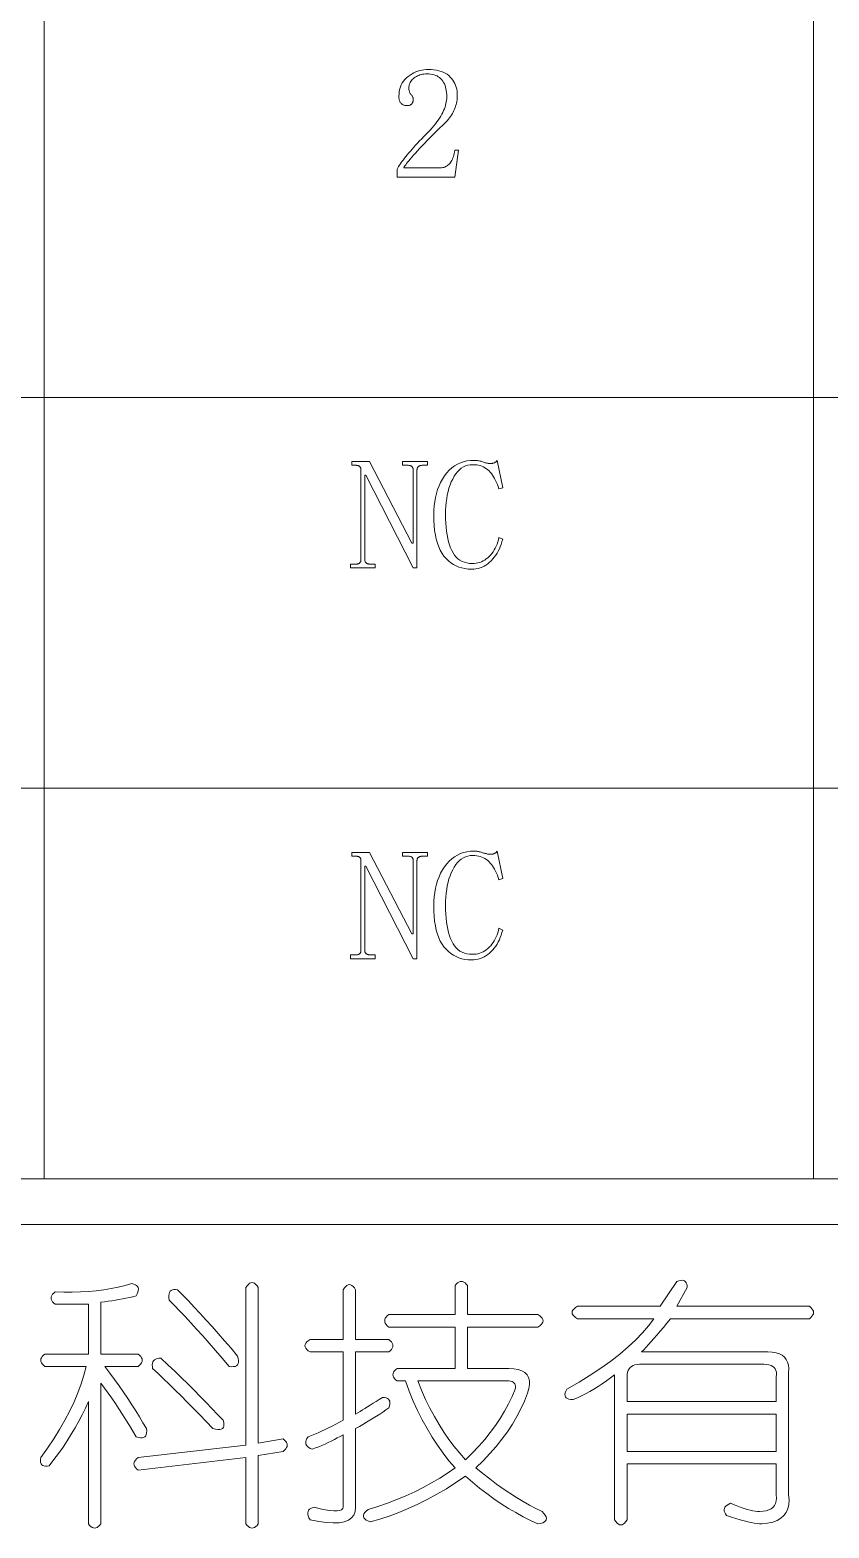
# Model space of a CAD drawing. Extents: x 1 to 297, y 1 to 210.
# Drawn here: x 230.78 to 241.8, y 24.7 to 45.35 of the extents above; entities that cross this region are included whole.
import ezdxf

# ---------------------------------------------------------------- set-up
doc = ezdxf.new("R2010")
doc.units = 0

msp = doc.modelspace()

# ---------------------------------------------------------------- linework, layer by layer
at = {"color": 7, "lineweight": 13}
for p, q in [((230.974, 61.841), (230.974, 29.51)), ((241.585, 61.841), (241.585, 29.51)), ((220.3, 40.287), (295.449, 40.287)), ((220.3, 34.898), (295.449, 34.898)), ((220.3, 29.51), (295.449, 29.51)), ((196.872, 28.882), (295.987, 28.882))]:
    msp.add_line(p, q, dxfattribs=at)
for points in [[(236.528, 44.43), (236.528, 44.46), (236.525, 44.489), (236.522, 44.516), (236.517, 44.542), (236.511, 44.566), (236.504, 44.589), (236.495, 44.61), (236.484, 44.63), (236.473, 44.648), (236.46, 44.665), (236.445, 44.681), (236.429, 44.695), (236.412, 44.707), (236.394, 44.718), (236.374, 44.727), (236.353, 44.734), (236.33, 44.74), (236.306, 44.744), (236.281, 44.746), (236.254, 44.747), (236.234, 44.746), (236.214, 44.745), (236.195, 44.742), (236.176, 44.738), (236.159, 44.733), (236.141, 44.727), (236.125, 44.72), (236.109, 44.711), (236.093, 44.702), (236.078, 44.691), (236.064, 44.68), (236.052, 44.668), (236.041, 44.655), (236.032, 44.642), (236.024, 44.628), (236.017, 44.614), (236.012, 44.598), (236.008, 44.583), (236.006, 44.567), (236.005, 44.55), (236.006, 44.54), (236.007, 44.53), (236.008, 44.52), (236.01, 44.511), (236.013, 44.503), (236.016, 44.494), (236.02, 44.486), (236.025, 44.478), (236.03, 44.471), (236.035, 44.464), (236.041, 44.457), (236.046, 44.45), (236.051, 44.443), (236.055, 44.437), (236.058, 44.43), (236.061, 44.423), (236.063, 44.416), (236.064, 44.409), (236.065, 44.402), (236.065, 44.395), (236.065, 44.387), (236.065, 44.379), (236.063, 44.372), (236.062, 44.365), (236.06, 44.358), (236.058, 44.352), (236.055, 44.346), (236.052, 44.341), (236.048, 44.336), (236.044, 44.331), (236.039, 44.327), (236.035, 44.323), (236.029, 44.32), (236.023, 44.317), (236.017, 44.315), (236.011, 44.313), (236.003, 44.312), (235.996, 44.311), (235.988, 44.31), (235.98, 44.31), (235.97, 44.31), (235.96, 44.311), (235.951, 44.312), (235.942, 44.315), (235.934, 44.317), (235.926, 44.321), (235.918, 44.324), (235.911, 44.329), (235.904, 44.334), (235.898, 44.34), (235.893, 44.346), (235.887, 44.353), (235.883, 44.361), (235.879, 44.37), (235.876, 44.379), (235.873, 44.39), (235.871, 44.401), (235.869, 44.412), (235.869, 44.425), (235.868, 44.438), (235.87, 44.473), (235.873, 44.507), (235.88, 44.539), (235.889, 44.569), (235.9, 44.597), (235.915, 44.623), (235.931, 44.648), (235.951, 44.671), (235.972, 44.693), (235.997, 44.713), (236.023, 44.731), (236.049, 44.747), (236.075, 44.761), (236.102, 44.773), (236.13, 44.783), (236.157, 44.792), (236.185, 44.798), (236.213, 44.803), (236.242, 44.806), (236.271, 44.807), (236.311, 44.806), (236.349, 44.803), (236.385, 44.798), (236.419, 44.79), (236.45, 44.781), (236.479, 44.77), (236.507, 44.756), (236.532, 44.741), (236.555, 44.724), (236.575, 44.704), (236.594, 44.683), (236.611, 44.661), (236.626, 44.638), (236.638, 44.614), (236.649, 44.588), (236.658, 44.562), (236.665, 44.535), (236.67, 44.507), (236.673, 44.477), (236.674, 44.447), (236.673, 44.426), (236.672, 44.406), (236.67, 44.385), (236.666, 44.365), (236.662, 44.344), (236.657, 44.323), (236.651, 44.303), (236.644, 44.282), (236.636, 44.262), (236.627, 44.241), (236.617, 44.221), (236.606, 44.2), (236.593, 44.18), (236.58, 44.16), (236.566, 44.14), (236.55, 44.121), (236.533, 44.101), (236.516, 44.082), (236.497, 44.063), (236.477, 44.044), (236.428, 43.997), (236.382, 43.952), (236.338, 43.908), (236.296, 43.866), (236.257, 43.827), (236.22, 43.788), (236.185, 43.752), (236.153, 43.718), (236.123, 43.685), (236.095, 43.654), (236.07, 43.625), (236.047, 43.598), (236.025, 43.573), (236.006, 43.55), (235.989, 43.529), (235.975, 43.51), (235.962, 43.492), (235.951, 43.477), (235.943, 43.464), (235.937, 43.453), (236.443, 43.453), (236.458, 43.453), (236.472, 43.455), (236.486, 43.458), (236.5, 43.462), (236.513, 43.468), (236.526, 43.474), (236.538, 43.482), (236.549, 43.491), (236.561, 43.501), (236.571, 43.513), (236.581, 43.525), (236.59, 43.539), (236.599, 43.554), (236.607, 43.57), (236.614, 43.588), (236.62, 43.606), (236.626, 43.626), (236.631, 43.647), (236.636, 43.669), (236.64, 43.693), (236.691, 43.693), (236.64, 43.324), (235.843, 43.324), (235.843, 43.435), (235.852, 43.451), (235.862, 43.468), (235.873, 43.486), (235.886, 43.504), (235.899, 43.523), (235.914, 43.543), (235.93, 43.564), (235.947, 43.586), (235.965, 43.609), (235.984, 43.633), (236.004, 43.657), (236.026, 43.682), (236.049, 43.708), (236.073, 43.735), (236.099, 43.763), (236.125, 43.792), (236.153, 43.822), (236.183, 43.852), (236.213, 43.883), (236.245, 43.915), (236.274, 43.944), (236.301, 43.973), (236.326, 44.001), (236.35, 44.029), (236.372, 44.057), (236.392, 44.084), (236.412, 44.111), (236.429, 44.138), (236.445, 44.164), (236.46, 44.19), (236.473, 44.215), (236.484, 44.24), (236.495, 44.265), (236.504, 44.29), (236.511, 44.314), (236.517, 44.338), (236.522, 44.361), (236.525, 44.384), (236.528, 44.407)], [(236.048, 38.278), (236.065, 38.278), (236.065, 39.281), (236.065, 39.288), (236.065, 39.294), (236.064, 39.3), (236.063, 39.306), (236.061, 39.311), (236.059, 39.316), (236.057, 39.321), (236.054, 39.325), (236.051, 39.329), (236.048, 39.333), (236.045, 39.336), (236.04, 39.339), (236.036, 39.341), (236.03, 39.344), (236.025, 39.345), (236.018, 39.347), (236.012, 39.348), (236.004, 39.349), (235.997, 39.35), (235.988, 39.35), (235.92, 39.35), (235.92, 39.401), (236.263, 39.401), (236.263, 39.35), (236.194, 39.35), (236.187, 39.35), (236.181, 39.349), (236.175, 39.348), (236.169, 39.347), (236.163, 39.345), (236.157, 39.344), (236.152, 39.341), (236.147, 39.339), (236.143, 39.336), (236.138, 39.333), (236.134, 39.329), (236.131, 39.325), (236.127, 39.321), (236.125, 39.316), (236.122, 39.311), (236.12, 39.306), (236.119, 39.3), (236.118, 39.294), (236.117, 39.288), (236.117, 39.281), (236.117, 37.935), (236.065, 37.935), (235.414, 39.213), (235.397, 39.213), (235.397, 38.055), (235.397, 38.049), (235.398, 38.042), (235.399, 38.036), (235.4, 38.031), (235.402, 38.025), (235.405, 38.021), (235.407, 38.016), (235.411, 38.012), (235.414, 38.008), (235.418, 38.004), (235.423, 38.001), (235.427, 37.998), (235.432, 37.995), (235.437, 37.993), (235.443, 37.991), (235.449, 37.99), (235.455, 37.988), (235.461, 37.988), (235.467, 37.987), (235.474, 37.987), (235.543, 37.987), (235.543, 37.935), (235.2, 37.935), (235.2, 37.987), (235.268, 37.987), (235.277, 37.987), (235.284, 37.988), (235.292, 37.988), (235.298, 37.99), (235.305, 37.991), (235.31, 37.993), (235.316, 37.995), (235.32, 37.998), (235.325, 38.001), (235.328, 38.004), (235.331, 38.008), (235.334, 38.012), (235.337, 38.016), (235.339, 38.021), (235.341, 38.025), (235.343, 38.031), (235.344, 38.036), (235.345, 38.042), (235.345, 38.049), (235.345, 38.055), (235.345, 39.281), (235.345, 39.288), (235.345, 39.294), (235.344, 39.3), (235.343, 39.306), (235.341, 39.311), (235.339, 39.316), (235.337, 39.321), (235.334, 39.325), (235.331, 39.329), (235.328, 39.333), (235.325, 39.336), (235.32, 39.339), (235.316, 39.341), (235.31, 39.344), (235.305, 39.345), (235.298, 39.347), (235.292, 39.348), (235.284, 39.349), (235.277, 39.35), (235.268, 39.35), (235.217, 39.35), (235.217, 39.401), (235.465, 39.401)], [(236.871, 37.918), (236.824, 37.92), (236.779, 37.926), (236.736, 37.935), (236.695, 37.947), (236.656, 37.963), (236.619, 37.983), (236.583, 38.007), (236.55, 38.034), (236.519, 38.064), (236.49, 38.098), (236.463, 38.136), (236.439, 38.179), (236.418, 38.225), (236.399, 38.275), (236.384, 38.33), (236.371, 38.388), (236.361, 38.451), (236.354, 38.518), (236.35, 38.589), (236.348, 38.664), (236.35, 38.728), (236.354, 38.79), (236.362, 38.849), (236.372, 38.907), (236.386, 38.962), (236.402, 39.015), (236.422, 39.065), (236.444, 39.114), (236.47, 39.16), (236.498, 39.204), (236.529, 39.245), (236.563, 39.281), (236.598, 39.313), (236.635, 39.341), (236.675, 39.365), (236.717, 39.384), (236.761, 39.399), (236.807, 39.41), (236.855, 39.416), (236.905, 39.418), (236.917, 39.418), (236.929, 39.417), (236.941, 39.416), (236.953, 39.415), (236.965, 39.413), (236.977, 39.411), (236.989, 39.408), (237.001, 39.405), (237.013, 39.401), (237.025, 39.397), (237.037, 39.393), (237.049, 39.389), (237.06, 39.386), (237.071, 39.383), (237.081, 39.381), (237.091, 39.379), (237.101, 39.377), (237.11, 39.376), (237.119, 39.376), (237.128, 39.375), (237.135, 39.376), (237.141, 39.376), (237.148, 39.376), (237.154, 39.377), (237.159, 39.378), (237.165, 39.379), (237.17, 39.38), (237.175, 39.381), (237.18, 39.382), (237.184, 39.384), (237.188, 39.386), (237.192, 39.388), (237.196, 39.391), (237.2, 39.394), (237.204, 39.397), (237.208, 39.4), (237.212, 39.404), (237.215, 39.409), (237.219, 39.413), (237.223, 39.418), (237.3, 39.041), (237.248, 39.024), (237.238, 39.056), (237.226, 39.086), (237.214, 39.115), (237.202, 39.142), (237.188, 39.168), (237.174, 39.192), (237.159, 39.214), (237.144, 39.235), (237.128, 39.255), (237.111, 39.273), (237.093, 39.289), (237.075, 39.303), (237.055, 39.316), (237.034, 39.327), (237.013, 39.337), (236.99, 39.345), (236.966, 39.351), (236.941, 39.355), (236.915, 39.357), (236.888, 39.358), (236.853, 39.356), (236.819, 39.35), (236.788, 39.341), (236.757, 39.327), (236.729, 39.309), (236.702, 39.287), (236.676, 39.262), (236.652, 39.232), (236.63, 39.199), (236.61, 39.161), (236.591, 39.121), (236.574, 39.079), (236.559, 39.034), (236.547, 38.988), (236.536, 38.94), (236.527, 38.891), (236.52, 38.839), (236.515, 38.785), (236.512, 38.73), (236.511, 38.673), (236.512, 38.611), (236.515, 38.551), (236.519, 38.495), (236.525, 38.441), (236.533, 38.39), (236.542, 38.341), (236.553, 38.296), (236.566, 38.253), (236.581, 38.213), (236.597, 38.175), (236.615, 38.141), (236.636, 38.111), (236.658, 38.084), (236.683, 38.06), (236.71, 38.04), (236.74, 38.024), (236.771, 38.012), (236.805, 38.003), (236.841, 37.997), (236.88, 37.995), (236.907, 37.996), (236.933, 37.999), (236.958, 38.004), (236.983, 38.011), (237.007, 38.02), (237.03, 38.031), (237.053, 38.044), (237.074, 38.059), (237.095, 38.075), (237.115, 38.094), (237.134, 38.114), (237.152, 38.136), (237.169, 38.159), (237.184, 38.183), (237.198, 38.209), (237.211, 38.235), (237.222, 38.264), (237.232, 38.293), (237.241, 38.324), (237.248, 38.355), (237.3, 38.33), (237.29, 38.294), (237.28, 38.26), (237.267, 38.228), (237.254, 38.196), (237.239, 38.166), (237.222, 38.137), (237.204, 38.109), (237.184, 38.083), (237.163, 38.058), (237.141, 38.034), (237.118, 38.012), (237.093, 37.992), (237.068, 37.975), (237.042, 37.96), (237.016, 37.947), (236.988, 37.937), (236.96, 37.929), (236.931, 37.923), (236.902, 37.919)], [(236.048, 32.89), (236.065, 32.89), (236.065, 33.893), (236.065, 33.899), (236.065, 33.906), (236.064, 33.912), (236.063, 33.917), (236.061, 33.923), (236.059, 33.928), (236.057, 33.932), (236.054, 33.937), (236.051, 33.94), (236.048, 33.944), (236.045, 33.947), (236.04, 33.95), (236.036, 33.953), (236.03, 33.955), (236.025, 33.957), (236.018, 33.958), (236.012, 33.96), (236.004, 33.961), (235.997, 33.961), (235.988, 33.961), (235.92, 33.961), (235.92, 34.013), (236.263, 34.013), (236.263, 33.961), (236.194, 33.961), (236.187, 33.961), (236.181, 33.961), (236.175, 33.96), (236.169, 33.958), (236.163, 33.957), (236.157, 33.955), (236.152, 33.953), (236.147, 33.95), (236.143, 33.947), (236.138, 33.944), (236.134, 33.94), (236.131, 33.937), (236.127, 33.932), (236.125, 33.928), (236.122, 33.923), (236.12, 33.917), (236.119, 33.912), (236.118, 33.906), (236.117, 33.899), (236.117, 33.893), (236.117, 32.547), (236.065, 32.547), (235.414, 33.824), (235.397, 33.824), (235.397, 32.667), (235.397, 32.66), (235.398, 32.654), (235.399, 32.648), (235.4, 32.642), (235.402, 32.637), (235.405, 32.632), (235.407, 32.627), (235.411, 32.623), (235.414, 32.619), (235.418, 32.615), (235.423, 32.612), (235.427, 32.609), (235.432, 32.607), (235.437, 32.604), (235.443, 32.603), (235.449, 32.601), (235.455, 32.6), (235.461, 32.599), (235.467, 32.598), (235.474, 32.598), (235.543, 32.598), (235.543, 32.547), (235.2, 32.547), (235.2, 32.598), (235.268, 32.598), (235.277, 32.598), (235.284, 32.599), (235.292, 32.6), (235.298, 32.601), (235.305, 32.603), (235.31, 32.604), (235.316, 32.607), (235.32, 32.609), (235.325, 32.612), (235.328, 32.615), (235.331, 32.619), (235.334, 32.623), (235.337, 32.627), (235.339, 32.632), (235.341, 32.637), (235.343, 32.642), (235.344, 32.648), (235.345, 32.654), (235.345, 32.66), (235.345, 32.667), (235.345, 33.893), (235.345, 33.899), (235.345, 33.906), (235.344, 33.912), (235.343, 33.917), (235.341, 33.923), (235.339, 33.928), (235.337, 33.932), (235.334, 33.937), (235.331, 33.94), (235.328, 33.944), (235.325, 33.947), (235.32, 33.95), (235.316, 33.953), (235.31, 33.955), (235.305, 33.957), (235.298, 33.958), (235.292, 33.96), (235.284, 33.961), (235.277, 33.961), (235.268, 33.961), (235.217, 33.961), (235.217, 34.013), (235.465, 34.013)], [(236.871, 32.53), (236.824, 32.532), (236.779, 32.537), (236.736, 32.546), (236.695, 32.559), (236.656, 32.575), (236.619, 32.595), (236.583, 32.618), (236.55, 32.645), (236.519, 32.676), (236.49, 32.71), (236.463, 32.748), (236.439, 32.79), (236.418, 32.836), (236.399, 32.887), (236.384, 32.941), (236.371, 33), (236.361, 33.063), (236.354, 33.129), (236.35, 33.2), (236.348, 33.275), (236.35, 33.34), (236.354, 33.401), (236.362, 33.461), (236.372, 33.518), (236.386, 33.573), (236.402, 33.626), (236.422, 33.677), (236.444, 33.725), (236.47, 33.771), (236.498, 33.815), (236.529, 33.856), (236.563, 33.893), (236.598, 33.925), (236.635, 33.953), (236.675, 33.976), (236.717, 33.995), (236.761, 34.01), (236.807, 34.021), (236.855, 34.028), (236.905, 34.03), (236.917, 34.03), (236.929, 34.029), (236.941, 34.028), (236.953, 34.026), (236.965, 34.024), (236.977, 34.022), (236.989, 34.019), (237.001, 34.016), (237.013, 34.012), (237.025, 34.008), (237.037, 34.004), (237.049, 34.001), (237.06, 33.997), (237.071, 33.995), (237.081, 33.992), (237.091, 33.99), (237.101, 33.989), (237.11, 33.988), (237.119, 33.987), (237.128, 33.987), (237.135, 33.987), (237.141, 33.987), (237.148, 33.988), (237.154, 33.988), (237.159, 33.989), (237.165, 33.99), (237.17, 33.991), (237.175, 33.992), (237.18, 33.994), (237.184, 33.995), (237.188, 33.997), (237.192, 34), (237.196, 34.002), (237.2, 34.005), (237.204, 34.008), (237.208, 34.012), (237.212, 34.016), (237.215, 34.02), (237.219, 34.025), (237.223, 34.03), (237.3, 33.653), (237.248, 33.635), (237.238, 33.667), (237.226, 33.698), (237.214, 33.726), (237.202, 33.753), (237.188, 33.779), (237.174, 33.803), (237.159, 33.826), (237.144, 33.847), (237.128, 33.866), (237.111, 33.884), (237.093, 33.9), (237.075, 33.915), (237.055, 33.928), (237.034, 33.939), (237.013, 33.948), (236.99, 33.956), (236.966, 33.962), (236.941, 33.966), (236.915, 33.969), (236.888, 33.97), (236.853, 33.968), (236.819, 33.962), (236.788, 33.952), (236.757, 33.938), (236.729, 33.92), (236.702, 33.899), (236.676, 33.873), (236.652, 33.844), (236.63, 33.81), (236.61, 33.773), (236.591, 33.732), (236.574, 33.69), (236.559, 33.646), (236.547, 33.6), (236.536, 33.552), (236.527, 33.502), (236.52, 33.45), (236.515, 33.397), (236.512, 33.341), (236.511, 33.284), (236.512, 33.222), (236.515, 33.163), (236.519, 33.106), (236.525, 33.052), (236.533, 33.001), (236.542, 32.953), (236.553, 32.907), (236.566, 32.864), (236.581, 32.824), (236.597, 32.787), (236.615, 32.753), (236.636, 32.722), (236.658, 32.695), (236.683, 32.672), (236.71, 32.652), (236.74, 32.636), (236.771, 32.623), (236.805, 32.614), (236.841, 32.609), (236.88, 32.607), (236.907, 32.608), (236.933, 32.611), (236.958, 32.616), (236.983, 32.623), (237.007, 32.632), (237.03, 32.642), (237.053, 32.655), (237.074, 32.67), (237.095, 32.687), (237.115, 32.705), (237.134, 32.726), (237.152, 32.747), (237.169, 32.77), (237.184, 32.795), (237.198, 32.82), (237.211, 32.847), (237.222, 32.875), (237.232, 32.904), (237.241, 32.935), (237.248, 32.967), (237.3, 32.941), (237.29, 32.906), (237.28, 32.872), (237.267, 32.839), (237.254, 32.807), (237.239, 32.777), (237.222, 32.748), (237.204, 32.721), (237.184, 32.694), (237.163, 32.669), (237.141, 32.645), (237.118, 32.623), (237.093, 32.604), (237.068, 32.586), (237.042, 32.571), (237.016, 32.559), (236.988, 32.548), (236.96, 32.54), (236.931, 32.534), (236.902, 32.531)], [(236.815, 28.039), (236.815, 27.639), (237.786, 27.639), (237.812, 27.622), (237.832, 27.605), (237.846, 27.588), (237.855, 27.571), (237.857, 27.554), (237.855, 27.536), (237.846, 27.519), (237.832, 27.502), (237.812, 27.485), (237.786, 27.468), (236.815, 27.468), (236.815, 26.896), (237.386, 26.896), (237.455, 26.893), (237.515, 26.883), (237.565, 26.866), (237.605, 26.842), (237.636, 26.811), (237.657, 26.773), (237.668, 26.728), (237.669, 26.677), (237.661, 26.619), (237.643, 26.554), (237.6, 26.446), (237.551, 26.339), (237.495, 26.233), (237.433, 26.128), (237.365, 26.025), (237.29, 25.923), (237.209, 25.822), (237.122, 25.722), (237.029, 25.623), (236.929, 25.525), (237.025, 25.447), (237.121, 25.373), (237.215, 25.303), (237.308, 25.237), (237.4, 25.175), (237.491, 25.117), (237.581, 25.063), (237.669, 25.013), (237.757, 24.967), (237.843, 24.925), (237.868, 24.898), (237.887, 24.872), (237.898, 24.85), (237.903, 24.829), (237.9, 24.811), (237.891, 24.795), (237.875, 24.781), (237.852, 24.77), (237.823, 24.76), (237.786, 24.754), (237.683, 24.801), (237.581, 24.853), (237.48, 24.909), (237.379, 24.968), (237.279, 25.032), (237.179, 25.1), (237.08, 25.172), (236.981, 25.247), (236.883, 25.327), (236.786, 25.411), (236.655, 25.322), (236.523, 25.239), (236.392, 25.162), (236.26, 25.091), (236.129, 25.025), (235.997, 24.965), (235.866, 24.911), (235.735, 24.862), (235.603, 24.819), (235.472, 24.782), (235.441, 24.794), (235.416, 24.807), (235.397, 24.822), (235.385, 24.837), (235.379, 24.854), (235.379, 24.871), (235.386, 24.89), (235.399, 24.91), (235.418, 24.931), (235.443, 24.954), (235.579, 24.995), (235.711, 25.04), (235.839, 25.089), (235.964, 25.141), (236.086, 25.196), (236.204, 25.255), (236.319, 25.318), (236.431, 25.383), (236.539, 25.452), (236.643, 25.525), (236.559, 25.624), (236.479, 25.728), (236.401, 25.837), (236.328, 25.95), (236.257, 26.068), (236.191, 26.19), (236.127, 26.317), (236.067, 26.448), (236.011, 26.584), (235.957, 26.725), (235.843, 26.725), (235.823, 26.742), (235.807, 26.759), (235.795, 26.776), (235.788, 26.794), (235.786, 26.811), (235.788, 26.828), (235.795, 26.845), (235.807, 26.862), (235.823, 26.879), (235.843, 26.896), (236.643, 26.896), (236.643, 27.468), (235.729, 27.468), (235.708, 27.485), (235.692, 27.502), (235.681, 27.519), (235.674, 27.536), (235.672, 27.554), (235.674, 27.571), (235.681, 27.588), (235.692, 27.605), (235.708, 27.622), (235.729, 27.639), (236.643, 27.639), (236.643, 28.039), (236.66, 28.06), (236.677, 28.076), (236.695, 28.087), (236.712, 28.094), (236.729, 28.096), (236.746, 28.094), (236.763, 28.087), (236.78, 28.076), (236.797, 28.06)], [(239.7, 28.096), (239.727, 28.106), (239.752, 28.111), (239.773, 28.113), (239.792, 28.11), (239.807, 28.104), (239.82, 28.093), (239.83, 28.078), (239.837, 28.06), (239.842, 28.037), (239.843, 28.011), (239.7, 27.754), (241.529, 27.754), (241.549, 27.736), (241.565, 27.719), (241.577, 27.702), (241.584, 27.685), (241.586, 27.668), (241.584, 27.651), (241.577, 27.634), (241.565, 27.616), (241.549, 27.599), (241.529, 27.582), (239.615, 27.582), (239.564, 27.521), (239.516, 27.463), (239.471, 27.409), (239.427, 27.358), (239.386, 27.311), (239.347, 27.267), (239.311, 27.226), (239.276, 27.189), (239.244, 27.155), (239.215, 27.125), (240.957, 27.125), (241.017, 27.122), (241.069, 27.114), (241.115, 27.099), (241.154, 27.079), (241.186, 27.054), (241.211, 27.022), (241.229, 26.985), (241.241, 26.942), (241.245, 26.894), (241.243, 26.839), (241.243, 25.154), (241.25, 25.083), (241.247, 25.019), (241.234, 24.962), (241.211, 24.911), (241.179, 24.868), (241.137, 24.831), (241.085, 24.802), (241.024, 24.779), (240.953, 24.763), (240.872, 24.754), (240.841, 24.755), (240.807, 24.758), (240.768, 24.764), (240.725, 24.772), (240.679, 24.782), (240.628, 24.795), (240.574, 24.81), (240.515, 24.827), (240.453, 24.846), (240.386, 24.868), (240.371, 24.89), (240.361, 24.911), (240.355, 24.931), (240.354, 24.95), (240.357, 24.968), (240.365, 24.984), (240.378, 25), (240.395, 25.014), (240.417, 25.027), (240.443, 25.039), (240.493, 25.018), (240.541, 24.998), (240.587, 24.981), (240.631, 24.966), (240.672, 24.954), (240.711, 24.943), (240.747, 24.935), (240.781, 24.93), (240.813, 24.926), (240.843, 24.925), (240.892, 24.927), (240.935, 24.934), (240.972, 24.946), (241.003, 24.962), (241.029, 24.982), (241.049, 25.007), (241.063, 25.037), (241.072, 25.071), (241.075, 25.11), (241.072, 25.154), (241.072, 25.582), (239.015, 25.582), (239.015, 24.811), (238.997, 24.785), (238.98, 24.765), (238.963, 24.751), (238.946, 24.742), (238.929, 24.739), (238.912, 24.742), (238.895, 24.751), (238.877, 24.765), (238.86, 24.785), (238.843, 24.811), (238.843, 26.811), (238.786, 26.766), (238.729, 26.724), (238.672, 26.684), (238.615, 26.646), (238.557, 26.611), (238.5, 26.578), (238.443, 26.547), (238.386, 26.518), (238.329, 26.492), (238.272, 26.468), (238.24, 26.469), (238.213, 26.474), (238.192, 26.481), (238.176, 26.491), (238.165, 26.504), (238.159, 26.519), (238.158, 26.538), (238.162, 26.559), (238.171, 26.584), (238.186, 26.611), (238.352, 26.708), (238.508, 26.805), (238.654, 26.902), (238.789, 26.999), (238.915, 27.096), (239.029, 27.194), (239.134, 27.291), (239.228, 27.388), (239.312, 27.485), (239.386, 27.582), (238.329, 27.582), (238.303, 27.599), (238.283, 27.616), (238.269, 27.634), (238.26, 27.651), (238.257, 27.668), (238.26, 27.685), (238.269, 27.702), (238.283, 27.719), (238.303, 27.736), (238.329, 27.754), (239.472, 27.754)], [(232.186, 28.068), (232.212, 28.061), (232.234, 28.052), (232.251, 28.04), (232.264, 28.027), (232.272, 28.011), (232.275, 27.992), (232.274, 27.972), (232.268, 27.949), (232.258, 27.924), (232.243, 27.896), (232.197, 27.885), (232.151, 27.875), (232.103, 27.865), (232.056, 27.855), (232.007, 27.846), (231.959, 27.838), (231.909, 27.83), (231.859, 27.823), (231.809, 27.817), (231.757, 27.811), (231.757, 27.096), (232.272, 27.096), (232.292, 27.079), (232.308, 27.062), (232.32, 27.045), (232.327, 27.028), (232.329, 27.011), (232.327, 26.994), (232.32, 26.976), (232.308, 26.959), (232.292, 26.942), (232.272, 26.925), (231.815, 26.925), (231.882, 26.834), (231.947, 26.744), (232.01, 26.656), (232.071, 26.568), (232.129, 26.482), (232.185, 26.397), (232.239, 26.313), (232.29, 26.23), (232.339, 26.148), (232.386, 26.068), (232.39, 26.036), (232.389, 26.008), (232.385, 25.986), (232.377, 25.967), (232.365, 25.954), (232.348, 25.944), (232.328, 25.94), (232.304, 25.94), (232.275, 25.944), (232.243, 25.954), (232.197, 26.033), (232.151, 26.111), (232.103, 26.188), (232.056, 26.264), (232.007, 26.339), (231.959, 26.413), (231.909, 26.486), (231.859, 26.557), (231.809, 26.627), (231.757, 26.696), (231.757, 24.754), (231.74, 24.733), (231.723, 24.717), (231.706, 24.706), (231.689, 24.699), (231.672, 24.696), (231.655, 24.699), (231.637, 24.706), (231.62, 24.717), (231.603, 24.733), (231.586, 24.754), (231.586, 26.439), (231.545, 26.348), (231.5, 26.258), (231.453, 26.168), (231.403, 26.078), (231.35, 25.989), (231.295, 25.901), (231.236, 25.813), (231.175, 25.726), (231.11, 25.64), (231.043, 25.554), (231.016, 25.55), (230.993, 25.549), (230.973, 25.552), (230.956, 25.558), (230.943, 25.568), (230.933, 25.581), (230.927, 25.598), (230.924, 25.618), (230.925, 25.641), (230.929, 25.668), (231.023, 25.799), (231.109, 25.928), (231.189, 26.057), (231.263, 26.184), (231.329, 26.311), (231.388, 26.436), (231.441, 26.56), (231.487, 26.683), (231.525, 26.804), (231.557, 26.925), (230.986, 26.925), (230.965, 26.942), (230.949, 26.959), (230.938, 26.976), (230.931, 26.994), (230.929, 27.011), (230.931, 27.028), (230.938, 27.045), (230.949, 27.062), (230.965, 27.079), (230.986, 27.096), (231.586, 27.096), (231.586, 27.782), (231.129, 27.782), (231.108, 27.799), (231.092, 27.816), (231.081, 27.834), (231.074, 27.851), (231.072, 27.868), (231.074, 27.885), (231.081, 27.902), (231.092, 27.919), (231.108, 27.936), (231.129, 27.954), (231.247, 27.95), (231.363, 27.949), (231.476, 27.952), (231.586, 27.958), (231.693, 27.968), (231.797, 27.981), (231.899, 27.998), (231.997, 28.018), (232.093, 28.041)], [(233.929, 28.011), (233.929, 25.868), (234.272, 25.925), (234.292, 25.908), (234.308, 25.891), (234.32, 25.874), (234.327, 25.856), (234.329, 25.839), (234.327, 25.822), (234.32, 25.805), (234.308, 25.788), (234.292, 25.771), (234.272, 25.754), (233.929, 25.696), (233.929, 24.754), (233.912, 24.733), (233.895, 24.717), (233.877, 24.706), (233.86, 24.699), (233.843, 24.696), (233.826, 24.699), (233.809, 24.706), (233.792, 24.717), (233.775, 24.733), (233.757, 24.754), (233.757, 25.668), (232.272, 25.496), (232.251, 25.514), (232.235, 25.531), (232.224, 25.548), (232.217, 25.565), (232.215, 25.582), (232.217, 25.599), (232.224, 25.616), (232.235, 25.634), (232.251, 25.651), (232.272, 25.668), (233.757, 25.839), (233.757, 28.011), (233.775, 28.036), (233.792, 28.056), (233.809, 28.071), (233.826, 28.079), (233.843, 28.082), (233.86, 28.079), (233.877, 28.071), (233.895, 28.056), (233.912, 28.036)], [(232.815, 27.982), (232.89, 27.906), (232.967, 27.827), (233.045, 27.744), (233.125, 27.658), (233.207, 27.568), (233.291, 27.475), (233.377, 27.378), (233.464, 27.278), (233.553, 27.175), (233.643, 27.068), (233.652, 27.036), (233.657, 27.007), (233.657, 26.983), (233.652, 26.963), (233.643, 26.946), (233.629, 26.934), (233.611, 26.926), (233.588, 26.922), (233.561, 26.921), (233.529, 26.925), (233.433, 27.037), (233.34, 27.144), (233.25, 27.247), (233.163, 27.346), (233.079, 27.439), (232.997, 27.528), (232.919, 27.613), (232.843, 27.693), (232.77, 27.768), (232.7, 27.839), (232.696, 27.872), (232.696, 27.9), (232.699, 27.924), (232.705, 27.944), (232.715, 27.961), (232.728, 27.973), (232.744, 27.981), (232.764, 27.986), (232.788, 27.986)], [(235.272, 27.982), (235.272, 27.296), (235.729, 27.296), (235.749, 27.279), (235.765, 27.262), (235.777, 27.245), (235.784, 27.228), (235.786, 27.211), (235.784, 27.194), (235.777, 27.176), (235.765, 27.159), (235.749, 27.142), (235.729, 27.125), (235.272, 27.125), (235.272, 26.268), (235.301, 26.286), (235.332, 26.304), (235.365, 26.324), (235.4, 26.346), (235.436, 26.368), (235.474, 26.391), (235.514, 26.416), (235.555, 26.442), (235.598, 26.468), (235.643, 26.496), (235.67, 26.495), (235.692, 26.491), (235.711, 26.484), (235.725, 26.474), (235.736, 26.461), (235.743, 26.445), (235.745, 26.426), (235.744, 26.405), (235.738, 26.381), (235.729, 26.354), (235.688, 26.325), (235.647, 26.296), (235.604, 26.268), (235.56, 26.239), (235.515, 26.211), (235.468, 26.182), (235.421, 26.154), (235.372, 26.125), (235.323, 26.096), (235.272, 26.068), (235.272, 24.982), (235.265, 24.924), (235.247, 24.875), (235.215, 24.835), (235.171, 24.804), (235.115, 24.782), (235.045, 24.77), (234.964, 24.766), (234.869, 24.772), (234.763, 24.787), (234.643, 24.811), (234.628, 24.838), (234.618, 24.863), (234.612, 24.886), (234.611, 24.907), (234.615, 24.925), (234.623, 24.941), (234.635, 24.955), (234.652, 24.966), (234.674, 24.975), (234.7, 24.982), (234.781, 24.962), (234.853, 24.947), (234.916, 24.937), (234.97, 24.932), (235.015, 24.932), (235.05, 24.938), (235.076, 24.948), (235.093, 24.964), (235.101, 24.985), (235.1, 25.011), (235.1, 25.982), (235.06, 25.96), (235.019, 25.938), (234.978, 25.916), (234.936, 25.895), (234.893, 25.875), (234.85, 25.855), (234.806, 25.836), (234.762, 25.818), (234.717, 25.8), (234.672, 25.782), (234.645, 25.794), (234.624, 25.807), (234.607, 25.822), (234.594, 25.837), (234.586, 25.854), (234.583, 25.871), (234.584, 25.89), (234.589, 25.91), (234.6, 25.931), (234.615, 25.954), (234.661, 25.971), (234.707, 25.99), (234.754, 26.01), (234.802, 26.031), (234.85, 26.054), (234.899, 26.077), (234.949, 26.102), (234.999, 26.127), (235.049, 26.154), (235.1, 26.182), (235.1, 27.125), (234.643, 27.125), (234.617, 27.142), (234.597, 27.159), (234.583, 27.176), (234.575, 27.194), (234.572, 27.211), (234.575, 27.228), (234.583, 27.245), (234.597, 27.262), (234.617, 27.279), (234.643, 27.296), (235.1, 27.296), (235.1, 27.982), (235.117, 28.008), (235.135, 28.028), (235.152, 28.042), (235.169, 28.051), (235.186, 28.054), (235.203, 28.051), (235.22, 28.042), (235.237, 28.028), (235.255, 28.008)], [(232.586, 27.039), (232.682, 26.948), (232.776, 26.859), (232.867, 26.77), (232.956, 26.683), (233.043, 26.596), (233.128, 26.511), (233.21, 26.427), (233.29, 26.344), (233.368, 26.263), (233.443, 26.182), (233.452, 26.15), (233.456, 26.123), (233.454, 26.1), (233.448, 26.082), (233.436, 26.068), (233.419, 26.059), (233.397, 26.054), (233.37, 26.054), (233.338, 26.059), (233.3, 26.068), (233.21, 26.164), (233.121, 26.256), (233.034, 26.346), (232.948, 26.434), (232.865, 26.518), (232.783, 26.599), (232.702, 26.678), (232.624, 26.754), (232.547, 26.826), (232.472, 26.896), (232.468, 26.924), (232.467, 26.948), (232.47, 26.969), (232.476, 26.988), (232.486, 27.004), (232.499, 27.016), (232.516, 27.026), (232.536, 27.034), (232.559, 27.038)], [(241.072, 26.782), (241.075, 26.815), (241.074, 26.844), (241.068, 26.87), (241.058, 26.892), (241.043, 26.911), (241.024, 26.926), (241, 26.938), (240.971, 26.947), (240.938, 26.952), (240.9, 26.954), (239.186, 26.954), (239.153, 26.952), (239.124, 26.947), (239.099, 26.938), (239.076, 26.926), (239.057, 26.911), (239.042, 26.892), (239.03, 26.87), (239.021, 26.844), (239.016, 26.815), (239.015, 26.782), (239.015, 26.439), (241.072, 26.439)], [(236.129, 26.725), (236.182, 26.596), (236.237, 26.471), (236.296, 26.351), (236.357, 26.236), (236.422, 26.125), (236.489, 26.019), (236.559, 25.917), (236.632, 25.82), (236.707, 25.727), (236.786, 25.639), (236.88, 25.731), (236.969, 25.824), (237.052, 25.919), (237.129, 26.014), (237.2, 26.111), (237.266, 26.208), (237.326, 26.307), (237.38, 26.407), (237.429, 26.508), (237.472, 26.611), (237.476, 26.632), (237.476, 26.652), (237.473, 26.669), (237.467, 26.684), (237.457, 26.696), (237.444, 26.707), (237.428, 26.715), (237.408, 26.72), (237.384, 26.724), (237.357, 26.725)], [(241.072, 26.268), (239.015, 26.268), (239.015, 25.754), (241.072, 25.754)]]:
    msp.add_lwpolyline(points, close=True, dxfattribs=at)

doc.saveas('drawing.dxf')
